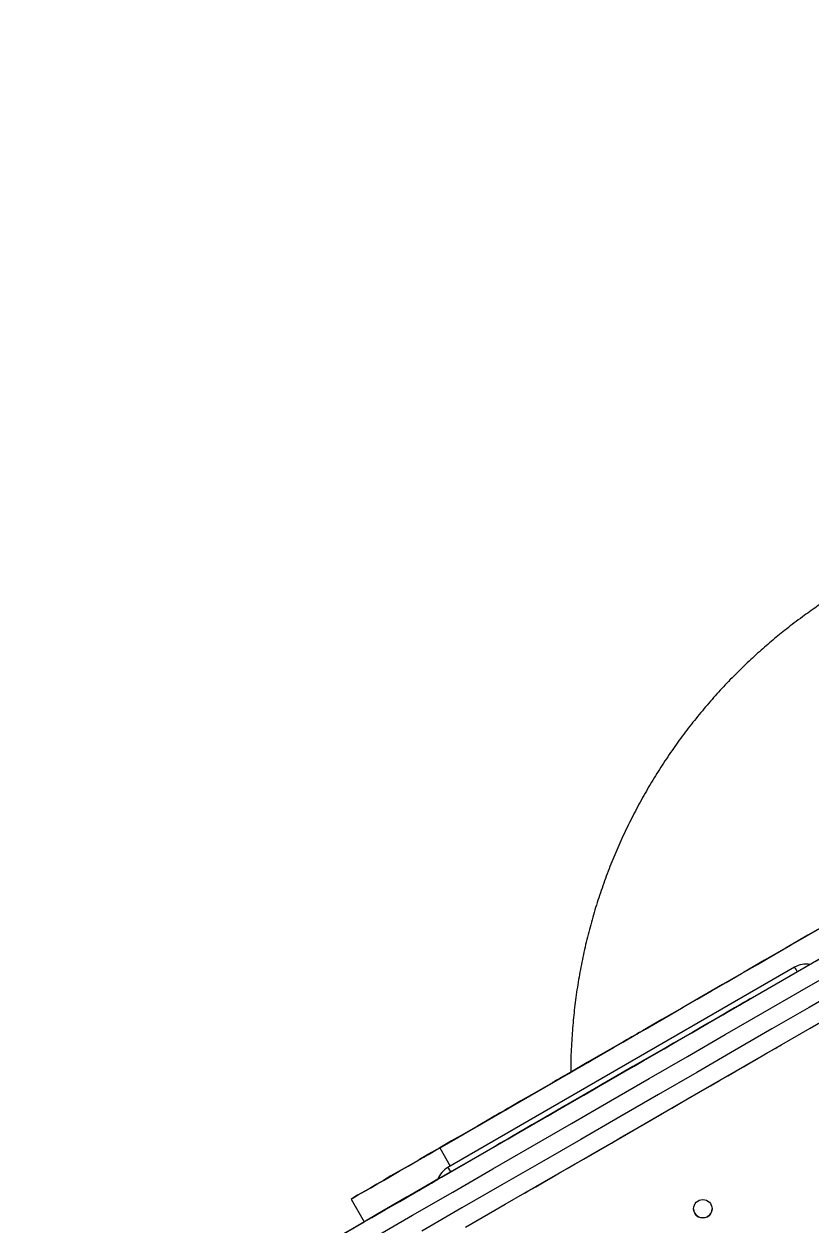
# Model space of a CAD drawing. Header units: millimetres. Extents: x -11024 to 8278, y -7837 to 5770.
# Drawn here: x -4985.4 to -4686.9, y 1057.5 to 1513.2 of the extents above; entities that cross this region are included whole.
import ezdxf

# ---------------------------------------------------------------- set-up
doc = ezdxf.new("R2010")
doc.units = ezdxf.units.MM
for name, color, linetype in [('DIKOM_ОБЪЕКТ', 7, 'Continuous'), ('DIKOM_РАЗМЕР_ЗОНА', 7, 'Continuous'), ('DIKOM_РАЗМЕР_ОБЪЕКТА', 7, 'Continuous')]:
    doc.layers.add(name, color=color, linetype=linetype)
doc.styles.add('style1', font='arial.ttf', dxfattribs={"width": 0.8})
doc.dimstyles.new('1-50', dxfattribs={"dimtxt": 300, "dimasz": 200, "dimexe": 100, "dimexo": 0, "dimgap": 100, "dimtad": 1, "dimtxsty": 'style1', "dimcen": 200, "dimclrd": 7, "dimclre": 7, "dimclrt": 7, "dimadec": 1, "dimazin": 2, "dimtfac": 1, "dimtmove": 0, "dimatfit": 2, "dimfxl": 0, "dimlwd": 25, "dimlwe": 18, "dimarcsym": 0})

# ---------------------------------------------------------------- blocks, each defined once
blk = doc.blocks.new('*D9')
at = {"layer": 'Defpoints', "color": 0, "transparency": 16777216}
for p in [(3740.68, 3707.51), (-8191.56, -3797.25), (-1076.12, -3797.25)]:
    blk.add_point(p, dxfattribs=at)
at = {"layer": 'DIKOM_РАЗМЕР_ОБЪЕКТА', "color": 7, "lineweight": 18, "transparency": 16777216}
for p, q in [((3740.68, 3707.51), (-8291.56, 3707.51)), ((-1076.12, -3797.25), (-8291.56, -3797.25))]:
    blk.add_line(p, q, dxfattribs=at)
at = {"layer": 'DIKOM_РАЗМЕР_ОБЪЕКТА', "color": 7, "lineweight": 25, "transparency": 16777216}
blk.add_line((-8191.56, 3507.51), (-8191.56, -3597.25), dxfattribs=at)
at = {"layer": 'DIKOM_РАЗМЕР_ОБЪЕКТА', "color": 7, "transparency": 16777216}
for points in [[(-8224.9, 3507.51), (-8158.23, 3507.51), (-8191.56, 3707.51)], [(-8224.9, -3597.25), (-8158.23, -3597.25), (-8191.56, -3797.25)]]:
    blk.add_solid(points, dxfattribs=at)
at = {"layer": 'DIKOM_РАЗМЕР_ОБЪЕКТА', "color": 7, "transparency": 16777216, "insert": (-8444.74, -44.87), "char_height": 300, "attachment_point": 5, "rotation": 90, "style": 'style1'}
blk.add_mtext('7500', dxfattribs=at)
blk = doc.blocks.new('*D11')
at = {"layer": 'Defpoints', "color": 0, "transparency": 16777216}
for p in [(3316.13, 5770.14), (-10574.15, -5797.25), (-1580.09, -5797.25)]:
    blk.add_point(p, dxfattribs=at)
at = {"layer": 'DIKOM_РАЗМЕР_ЗОНА', "color": 7, "lineweight": 18, "transparency": 16777216}
for p, q in [((3316.13, 5770.14), (-10674.15, 5770.14)), ((-1580.09, -5797.25), (-10674.15, -5797.25))]:
    blk.add_line(p, q, dxfattribs=at)
at = {"layer": 'DIKOM_РАЗМЕР_ЗОНА', "color": 7, "lineweight": 25, "transparency": 16777216}
blk.add_line((-10574.15, 5570.14), (-10574.15, -5597.25), dxfattribs=at)
at = {"layer": 'DIKOM_РАЗМЕР_ЗОНА', "color": 7, "transparency": 16777216}
for points in [[(-10607.49, 5570.14), (-10540.82, 5570.14), (-10574.15, 5770.14)], [(-10607.49, -5597.25), (-10540.82, -5597.25), (-10574.15, -5797.25)]]:
    blk.add_solid(points, dxfattribs=at)
at = {"layer": 'DIKOM_РАЗМЕР_ЗОНА', "color": 7, "transparency": 16777216, "insert": (-10827.33, -172.99), "char_height": 300, "attachment_point": 5, "rotation": 90, "style": 'style1'}
blk.add_mtext('11500', dxfattribs=at)

msp = doc.modelspace()

# ---------------------------------------------------------------- linework, layer by layer
at = {"layer": 'DIKOM_ОБЪЕКТ', "color": 7, "linetype": 'Continuous', "lineweight": 15}
for p, q in [((-4826.851, 1075.228), (-4688.287, 1155.228)), ((-4692.751, 1154.96), (-4824.387, 1078.96)), ((-4708.206, 1143.727), (-4708.206, 1143.728)), ((-4827.527, 1086.39), (-4761.53, 1124.493)), ((-4827.527, 1086.39), (-4823.525, 1079.458)), ((-4806.932, 1086.728), (-4806.932, 1086.727)), ((-4861.183, 1066.958), (-4856.183, 1058.298)), ((-4977.483, 988.267), (-4856.184, 1058.299))]:
    msp.add_line(p, q, dxfattribs=at)
at = {"layer": 'DIKOM_ОБЪЕКТ', "color": 7, "linetype": 'Continuous', "lineweight": 15, "flags": 128}
for points in [[(-4555.52, 1231.88), (-4567.424, 1225.007), (-4579.54, 1218.012), (-4591.863, 1210.897), (-4604.389, 1203.665), (-4617.113, 1196.319), (-4630.03, 1188.862), (-4643.134, 1181.296), (-4656.421, 1173.624), (-4669.886, 1165.851), (-4683.523, 1157.977), (-4697.328, 1150.007), (-4711.294, 1141.943), (-4725.417, 1133.789), (-4739.692, 1125.548), (-4754.111, 1117.223), (-4768.67, 1108.817), (-4783.364, 1100.334), (-4798.187, 1091.776), (-4813.132, 1083.148), (-4828.194, 1074.451), (-4843.368, 1065.691), (-4858.647, 1056.869)], [(-4853.245, 1051.905), (-4837.853, 1060.792), (-4822.568, 1069.617), (-4807.394, 1078.377), (-4792.339, 1087.069), (-4777.407, 1095.69), (-4762.605, 1104.237), (-4747.938, 1112.704), (-4733.412, 1121.091), (-4719.033, 1129.393), (-4704.805, 1137.607), (-4690.736, 1145.73), (-4676.829, 1153.759), (-4663.091, 1161.691), (-4649.527, 1169.522), (-4636.142, 1177.25), (-4622.94, 1184.872), (-4609.928, 1192.384), (-4597.111, 1199.784), (-4584.493, 1207.07), (-4572.078, 1214.237), (-4559.873, 1221.284), (-4547.881, 1228.208)], [(-4544.381, 1222.145), (-4556.373, 1215.222), (-4568.578, 1208.175), (-4580.993, 1201.008), (-4593.611, 1193.722), (-4606.428, 1186.322), (-4619.44, 1178.81), (-4632.642, 1171.188), (-4646.027, 1163.46), (-4659.591, 1155.628), (-4673.329, 1147.697), (-4687.236, 1139.668), (-4701.305, 1131.545), (-4715.533, 1123.331), (-4729.912, 1115.029), (-4744.438, 1106.642), (-4759.105, 1098.174), (-4773.907, 1089.628), (-4788.839, 1081.007), (-4803.894, 1072.315), (-4819.068, 1063.555), (-4834.353, 1054.729)], [(-4817.694, 1056.265), (-4802.632, 1064.961), (-4787.687, 1073.59), (-4772.864, 1082.147), (-4758.17, 1090.631), (-4743.611, 1099.037), (-4729.192, 1107.362), (-4714.917, 1115.603), (-4700.795, 1123.757), (-4686.828, 1131.82), (-4673.024, 1139.791), (-4659.386, 1147.664), (-4645.921, 1155.438), (-4632.634, 1163.11), (-4619.53, 1170.675), (-4606.613, 1178.133), (-4593.889, 1185.479), (-4581.363, 1192.711), (-4569.04, 1199.826), (-4556.924, 1206.821), (-4545.02, 1213.694)], [(-4679.244, 1172.001), (-4687.628, 1167.16), (-4695.916, 1162.375), (-4704.1, 1157.65), (-4712.17, 1152.991), (-4720.115, 1148.404), (-4727.927, 1143.894), (-4735.594, 1139.467), (-4743.108, 1135.129), (-4750.46, 1130.884), (-4757.642, 1126.738), (-4764.644, 1122.695), (-4771.457, 1118.762), (-4778.073, 1114.942), (-4784.485, 1111.24), (-4790.684, 1107.661), (-4796.663, 1104.209), (-4802.414, 1100.888), (-4807.932, 1097.703), (-4813.208, 1094.657), (-4818.236, 1091.753), (-4823.011, 1088.997), (-4827.527, 1086.39), (-4831.777, 1083.936), (-4835.758, 1081.638), (-4839.463, 1079.498), (-4842.889, 1077.52), (-4846.031, 1075.706), (-4848.886, 1074.058), (-4851.449, 1072.578), (-4853.719, 1071.268), (-4855.691, 1070.129), (-4857.364, 1069.163), (-4858.737, 1068.371), (-4859.805, 1067.754), (-4860.57, 1067.312), (-4861.03, 1067.047), (-4861.183, 1066.958), (-4861.031, 1067.046), (-4860.573, 1067.311), (-4859.81, 1067.752), (-4858.742, 1068.368), (-4857.371, 1069.159), (-4855.699, 1070.125), (-4853.728, 1071.263), (-4851.459, 1072.573), (-4848.897, 1074.052), (-4846.043, 1075.7), (-4842.902, 1077.513), (-4839.478, 1079.49), (-4835.774, 1081.629), (-4831.795, 1083.926), (-4827.545, 1086.38), (-4823.031, 1088.986), (-4818.257, 1091.742), (-4813.229, 1094.645), (-4807.954, 1097.691), (-4802.438, 1100.875), (-4796.687, 1104.196), (-4790.709, 1107.647), (-4784.511, 1111.226), (-4778.1, 1114.927), (-4777.806, 1115.097)], [(-4761.53, 1124.493), (-4757.734, 1126.685), (-4753.678, 1129.026), (-4749.371, 1131.513), (-4744.819, 1134.141), (-4740.031, 1136.905), (-4735.015, 1139.801), (-4729.78, 1142.824), (-4724.334, 1145.968), (-4718.688, 1149.228), (-4712.851, 1152.598), (-4706.834, 1156.072), (-4700.647, 1159.644), (-4694.301, 1163.307), (-4687.808, 1167.057), (-4681.178, 1170.884)], [(-4688.287, 1155.228), (-4686.332, 1156.357), (-4684.436, 1157.451), (-4682.658, 1158.478), (-4681.05, 1159.406), (-4679.663, 1160.207), (-4678.537, 1160.857), (-4677.708, 1161.336), (-4677.2, 1161.629), (-4677.028, 1161.728)], [(-4692.751, 1154.96), (-4692.684, 1154.844), (-4692.485, 1154.499), (-4692.161, 1153.939), (-4691.751, 1153.228)], [(-4708.206, 1143.728), (-4708.358, 1143.64), (-4708.813, 1143.377), (-4709.569, 1142.94), (-4710.621, 1142.333), (-4711.963, 1141.558), (-4713.586, 1140.622), (-4715.48, 1139.528), (-4717.633, 1138.285), (-4720.033, 1136.899), (-4722.664, 1135.38), (-4725.51, 1133.737), (-4728.554, 1131.98), (-4731.777, 1130.119), (-4735.158, 1128.167), (-4738.678, 1126.134), (-4742.315, 1124.035), (-4746.045, 1121.881), (-4749.847, 1119.686), (-4753.696, 1117.464), (-4757.569, 1115.228), (-4761.442, 1112.992), (-4765.291, 1110.769), (-4769.092, 1108.575), (-4772.823, 1106.421), (-4776.46, 1104.321), (-4779.98, 1102.289), (-4783.361, 1100.337), (-4786.584, 1098.476), (-4789.628, 1096.719), (-4792.474, 1095.075), (-4795.105, 1093.556), (-4797.505, 1092.171), (-4799.658, 1090.928), (-4801.552, 1089.834), (-4803.175, 1088.897), (-4804.516, 1088.123), (-4805.569, 1087.515), (-4806.324, 1087.079), (-4806.78, 1086.816), (-4806.932, 1086.728)], [(-4806.932, 1086.727), (-4806.78, 1086.815), (-4806.324, 1087.078), (-4805.569, 1087.515), (-4804.516, 1088.122), (-4803.175, 1088.897), (-4801.552, 1089.833), (-4799.658, 1090.927), (-4797.505, 1092.17), (-4795.105, 1093.556), (-4792.474, 1095.075), (-4789.628, 1096.718), (-4786.584, 1098.475), (-4783.361, 1100.336), (-4779.98, 1102.288), (-4776.46, 1104.321), (-4772.823, 1106.42), (-4769.092, 1108.574), (-4765.291, 1110.769), (-4761.442, 1112.991), (-4757.569, 1115.227), (-4753.696, 1117.463), (-4749.847, 1119.686), (-4746.045, 1121.88), (-4742.315, 1124.034), (-4738.678, 1126.134), (-4735.158, 1128.166), (-4731.777, 1130.118), (-4728.554, 1131.979), (-4725.51, 1133.736), (-4722.664, 1135.38), (-4720.033, 1136.899), (-4717.633, 1138.284), (-4715.48, 1139.528), (-4713.586, 1140.621), (-4711.963, 1141.558), (-4710.621, 1142.332), (-4709.569, 1142.94), (-4708.813, 1143.376), (-4708.358, 1143.639), (-4708.206, 1143.727)], [(-4751.346, 1130.373), (-4751.499, 1130.284), (-4751.948, 1130.025), (-4752.65, 1129.62), (-4753.544, 1129.104), (-4754.551, 1128.522), (-4755.581, 1127.928), (-4756.542, 1127.373), (-4757.349, 1126.907), (-4757.931, 1126.571), (-4758.235, 1126.395), (-4758.235, 1126.395), (-4757.931, 1126.571), (-4757.349, 1126.907), (-4756.542, 1127.373), (-4755.581, 1127.928), (-4754.551, 1128.522), (-4753.545, 1129.103), (-4752.65, 1129.62), (-4751.948, 1130.025), (-4751.5, 1130.284), (-4751.346, 1130.373)], [(-4796.432, 1068.541), (-4796.28, 1068.629), (-4795.824, 1068.892), (-4795.069, 1069.329), (-4794.016, 1069.936), (-4792.675, 1070.711), (-4791.052, 1071.648), (-4789.158, 1072.741), (-4787.005, 1073.984), (-4784.605, 1075.37), (-4781.974, 1076.889), (-4779.128, 1078.532), (-4776.084, 1080.29), (-4772.861, 1082.15), (-4769.48, 1084.103), (-4765.96, 1086.135), (-4762.323, 1088.234), (-4758.592, 1090.388), (-4754.791, 1092.583), (-4750.942, 1094.805), (-4747.069, 1097.041), (-4743.196, 1099.277), (-4739.347, 1101.5), (-4735.545, 1103.695), (-4731.815, 1105.849), (-4728.178, 1107.948), (-4724.658, 1109.98), (-4721.277, 1111.933), (-4718.054, 1113.793), (-4715.01, 1115.551), (-4712.164, 1117.194), (-4709.533, 1118.713), (-4707.133, 1120.098), (-4704.98, 1121.342), (-4703.086, 1122.435), (-4701.463, 1123.372), (-4700.121, 1124.146), (-4699.069, 1124.754), (-4698.313, 1125.19), (-4697.858, 1125.453), (-4697.706, 1125.541)], [(-4777.852, 1115.07), (-4778.532, 1114.677), (-4780.354, 1113.625), (-4781.877, 1112.746), (-4783.099, 1112.041), (-4784.016, 1111.511), (-4784.629, 1111.157), (-4784.935, 1110.98), (-4784.934, 1110.981), (-4784.627, 1111.158), (-4784.014, 1111.512), (-4783.095, 1112.043), (-4781.872, 1112.749), (-4780.348, 1113.628), (-4778.526, 1114.681), (-4776.407, 1115.904), (-4773.997, 1117.295), (-4771.299, 1118.853), (-4768.318, 1120.574), (-4765.06, 1122.455), (-4761.53, 1124.493)], [(-4806.776, 1098.371), (-4807.584, 1097.904), (-4808.165, 1097.569), (-4808.47, 1097.393), (-4808.47, 1097.393), (-4808.165, 1097.568), (-4807.584, 1097.904), (-4806.776, 1098.37), (-4805.816, 1098.925), (-4804.786, 1099.52), (-4803.779, 1100.101), (-4802.884, 1100.617), (-4802.182, 1101.023), (-4801.734, 1101.282), (-4801.58, 1101.371), (-4801.734, 1101.282), (-4802.182, 1101.023), (-4802.884, 1100.618), (-4803.778, 1100.101), (-4804.785, 1099.52), (-4805.815, 1098.926), (-4806.776, 1098.371)], [(-4833.591, 1082.889), (-4834.398, 1082.423), (-4834.98, 1082.087), (-4835.285, 1081.911), (-4835.285, 1081.911), (-4834.98, 1082.087), (-4834.399, 1082.422), (-4833.591, 1082.889), (-4832.63, 1083.444), (-4831.601, 1084.038), (-4830.593, 1084.619), (-4829.699, 1085.136), (-4828.997, 1085.541), (-4828.549, 1085.8), (-4828.395, 1085.889), (-4828.549, 1085.8), (-4828.996, 1085.541), (-4829.699, 1085.136), (-4830.593, 1084.619), (-4831.6, 1084.038), (-4832.63, 1083.444), (-4833.591, 1082.889)], [(-4824.387, 1078.96), (-4824.32, 1078.844), (-4824.12, 1078.499), (-4823.797, 1077.939), (-4823.387, 1077.228)], [(-4828.284, 1074.405), (-4833.994, 1071.108), (-4839.843, 1067.731), (-4845.522, 1064.452), (-4851.022, 1061.277), (-4856.329, 1058.213), (-4861.434, 1055.266), (-4866.326, 1052.442), (-4870.994, 1049.746), (-4875.43, 1047.185), (-4879.624, 1044.764), (-4883.567, 1042.487), (-4887.252, 1040.359), (-4890.671, 1038.386), (-4893.817, 1036.569), (-4896.683, 1034.915)], [(-4892.192, 1037.504), (-4889.488, 1039.065), (-4886.5, 1040.79), (-4883.235, 1042.675), (-4879.7, 1044.716), (-4875.901, 1046.909), (-4871.848, 1049.25), (-4867.549, 1051.732), (-4863.013, 1054.35), (-4858.25, 1057.1), (-4853.271, 1059.975), (-4848.086, 1062.969), (-4842.706, 1066.075), (-4837.142, 1069.287), (-4831.408, 1072.598), (-4828.286, 1074.4)], [(-4828.284, 1074.406), (-4830.758, 1072.977), (-4834.463, 1070.838), (-4837.889, 1068.86), (-4841.031, 1067.046), (-4843.886, 1065.398), (-4846.449, 1063.918), (-4848.719, 1062.608), (-4850.692, 1061.469), (-4852.365, 1060.503), (-4853.737, 1059.711), (-4854.806, 1059.093), (-4855.57, 1058.652), (-4856.03, 1058.387), (-4856.183, 1058.298), (-4856.183, 1058.298)], [(-4838.109, 1068.728), (-4837.938, 1068.827), (-4837.43, 1069.12), (-4836.601, 1069.599), (-4835.475, 1070.249), (-4834.088, 1071.05), (-4832.48, 1071.978), (-4830.702, 1073.005), (-4828.806, 1074.1), (-4826.851, 1075.228)], [(-4828.286, 1074.4), (-4828.806, 1074.1), (-4830.702, 1073.005), (-4832.48, 1071.978), (-4834.088, 1071.05), (-4835.475, 1070.249), (-4836.601, 1069.599), (-4837.43, 1069.12), (-4837.938, 1068.827), (-4838.109, 1068.728)]]:
    msp.add_lwpolyline(points, dxfattribs=at)
at = {"layer": 'DIKOM_ОБЪЕКТ', "color": 7, "linetype": 'Continuous', "lineweight": 15}
msp.add_circle((-4727.569, 1063.267), 3.5, dxfattribs=at)
for centre, radius, start, end in [((-4688.251, 1147.166), 9, 81.05725, 120), ((-4688.251, 1147.166), 9, 81.10373, 120), ((-4819.887, 1071.166), 9, 120, 158.94284), ((-4819.887, 1071.166), 9, 120, 158.89966), ((-4727.569, 1063.267), 3.5, 179.63967, 360)]:
    msp.add_arc(centre, radius, start, end, dxfattribs=at)
msp.add_open_spline([(-4442.356, 1308.768), (-4443.234, 1309.282), (-4446.38, 1311.124), (-4451.936, 1314.025), (-4458.999, 1317.468), (-4466.164, 1320.623), (-4473.41, 1323.508), (-4480.726, 1326.118), (-4488.099, 1328.452), (-4495.518, 1330.511), (-4502.971, 1332.295), (-4510.445, 1333.806), (-4517.927, 1335.045), (-4525.405, 1336.014), (-4532.867, 1336.718), (-4540.298, 1337.158), (-4547.687, 1337.341), (-4555.019, 1337.27), (-4562.281, 1336.954), (-4569.459, 1336.399), (-4576.539, 1335.614), (-4583.503, 1334.608), (-4590.338, 1333.393), (-4597.024, 1331.982), (-4603.544, 1330.39), (-4609.876, 1328.635), (-4615.997, 1326.737), (-4621.88, 1324.722), (-4627.492, 1322.619), (-4632.795, 1320.465), (-4637.742, 1318.304), (-4642.273, 1316.192), (-4646.317, 1314.197), (-4649.782, 1312.401), (-4652.578, 1310.893), (-4654.614, 1309.761), (-4655.898, 1309.03), (-4656.512, 1308.679), (-4656.739, 1308.547), (-4656.78, 1308.524), (-4656.792, 1308.516), (-4656.802, 1308.511), (-4656.811, 1308.505), (-4656.827, 1308.496), (-4656.878, 1308.467), (-4657.114, 1308.331), (-4657.655, 1308.018), (-4658.447, 1307.561), (-4659.444, 1306.985), (-4660.609, 1306.313), (-4661.893, 1305.572), (-4663.243, 1304.792), (-4664.605, 1304.006), (-4665.924, 1303.244), (-4667.146, 1302.539), (-4668.22, 1301.919), (-4669.104, 1301.408), (-4669.761, 1301.029), (-4670.098, 1300.834), (-4670.216, 1300.767), (-4670.248, 1300.747), (-4670.257, 1300.743), (-4670.271, 1300.735), (-4670.283, 1300.727), (-4670.306, 1300.715), (-4670.397, 1300.662), (-4670.6, 1300.545), (-4672.169, 1299.633), (-4675.075, 1297.898), (-4679.563, 1295.078), (-4684.49, 1291.803), (-4690.051, 1287.862), (-4695.598, 1283.647), (-4701.04, 1279.22), (-4706.206, 1274.744), (-4711.386, 1269.953), (-4716.549, 1264.847), (-4721.627, 1259.472), (-4726.577, 1253.853), (-4731.369, 1248.013), (-4735.981, 1241.971), (-4740.397, 1235.738), (-4744.604, 1229.329), (-4748.591, 1222.755), (-4752.349, 1216.028), (-4755.869, 1209.157), (-4759.145, 1202.153), (-4762.171, 1195.028), (-4764.942, 1187.79), (-4767.452, 1180.45), (-4769.697, 1173.018), (-4771.674, 1165.506), (-4773.379, 1157.922), (-4774.81, 1150.277), (-4775.962, 1142.583), (-4776.842, 1134.848), (-4777.442, 1126.793), (-4777.745, 1120.222), (-4777.717, 1116.242), (-4777.709, 1115.152)], degree=3, knots=[0, 0, 0, 0, 0.00644771, 0.02311023, 0.03971324, 0.05625403, 0.0727312, 0.08914225, 0.10548324, 0.12175129, 0.1379434, 0.15405425, 0.17007909, 0.18601178, 0.20184788, 0.2175792, 0.23319707, 0.24869298, 0.26405459, 0.27927061, 0.29432453, 0.30919862, 0.32387342, 0.33832175, 0.3525142, 0.36641254, 0.37997169, 0.39313428, 0.40582719, 0.41796017, 0.4294162, 0.44004386, 0.44965058, 0.45799427, 0.46479295, 0.46977085, 0.47279763, 0.47409236, 0.47434103, 0.47440216, 0.47444695, 0.47450471, 0.47460976, 0.47488946, 0.47629529, 0.47943922, 0.48275697, 0.48606579, 0.48937336, 0.49268058, 0.49598826, 0.49929559, 0.50260224, 0.50590943, 0.50921714, 0.51252422, 0.51583175, 0.51913948, 0.52244777, 0.52410596, 0.52494237, 0.52540145, 0.52551539, 0.52558649, 0.52564452, 0.52573906, 0.52627127, 0.52711832, 0.53727206, 0.54769149, 0.56073017, 0.57476721, 0.59089672, 0.6048848, 0.61923285, 0.63422273, 0.6496054, 0.66525674, 0.68109333, 0.69706427, 0.71313358, 0.72927635, 0.74547658, 0.76172274, 0.77800542, 0.79431737, 0.81065392, 0.82701055, 0.84338465, 0.85977365, 0.87617542, 0.89258828, 0.90901091, 0.92544135, 0.94188002, 0.95832489, 0.97477594, 0.99308669, 1, 1, 1, 1], dxfattribs=at)

# ---------------------------------------------------------------- dimensions: what is measured, and where the dimension line sits
at = {"layer": 'DIKOM_РАЗМЕР_ЗОНА'}
dim = msp.add_linear_dim(base=(-10574.155, -5797.252), p1=(3316.126, 5770.14), p2=(-1580.087, -5797.252), angle=90, text='11500', dimstyle='1-50', dxfattribs=at)
dim.commit()
dim.dimension.update_dxf_attribs({"geometry": '*D11', "text_midpoint": (-10574.155, -172.992), "dimtype": 160})
at = {"layer": 'DIKOM_РАЗМЕР_ОБЪЕКТА'}
dim = msp.add_linear_dim(base=(-8191.564, -3797.252), p1=(3740.68, 3707.508), p2=(-1076.116, -3797.252), angle=90, text='7500', dimstyle='1-50', dxfattribs=at)
dim.commit()
dim.dimension.update_dxf_attribs({"geometry": '*D9', "text_midpoint": (-8191.564, -44.872), "dimtype": 160})

doc.saveas('drawing.dxf')
